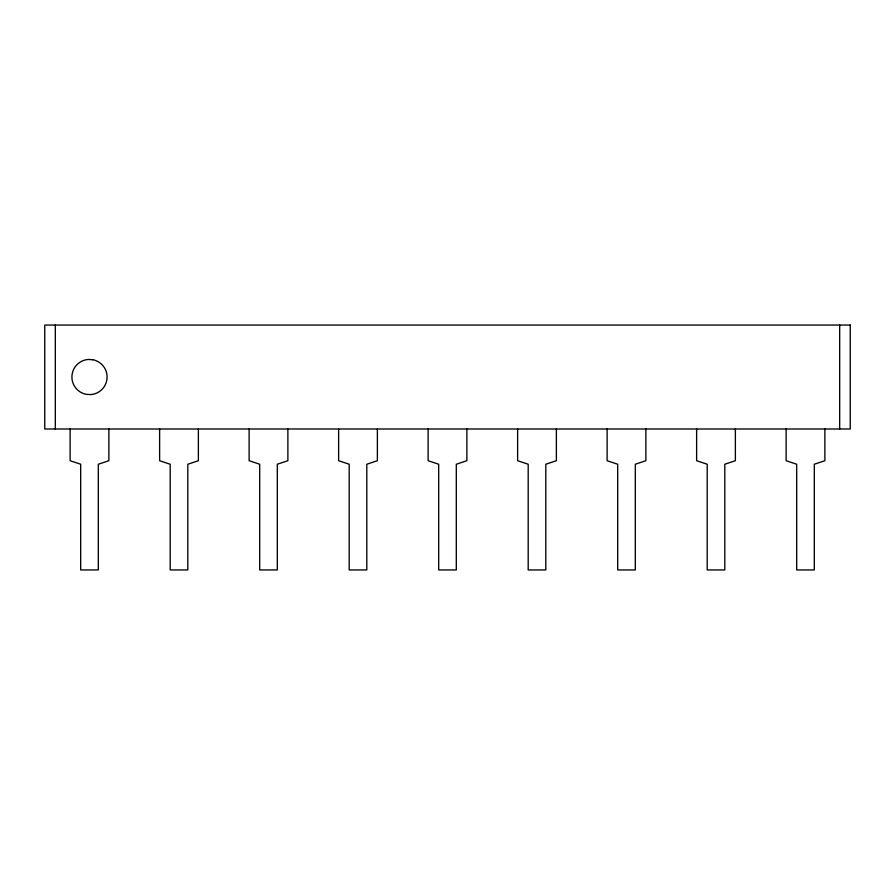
<?xml version="1.0" encoding="UTF-8"?>
<svg xmlns="http://www.w3.org/2000/svg" width="895" height="895" viewBox="0 0 895 895"><rect width="100%" height="100%" fill="white"/><g stroke="black" fill="none" stroke-linecap="round" stroke-linejoin="round"><path stroke-width="1.34" d="M839.678 325.053L839.678 428.996M824.877 428.996L824.877 460.712L814.305 464.236L814.305 569.947L796.695 569.947L796.695 464.236L786.123 460.712L786.123 428.996M735.377 428.996L735.377 460.712L724.805 464.236L724.805 569.947L707.195 569.947L707.195 464.236L696.623 460.712L696.623 428.996M645.877 428.996L645.877 460.712L635.305 464.236L635.305 569.947L617.695 569.947L617.695 464.236L607.123 460.712L607.123 428.996M556.377 428.996L556.377 460.712L545.805 464.236L545.805 569.947L528.195 569.947L528.195 464.236L517.623 460.712L517.623 428.996M466.877 428.996L466.877 460.712L456.305 464.236L456.305 569.947L438.695 569.947L438.695 464.236L428.123 460.712L428.123 428.996M377.377 428.996L377.377 460.712L366.805 464.236L366.805 569.947L349.195 569.947L349.195 464.236L338.623 460.712L338.623 428.996M287.877 428.996L287.877 460.712L277.305 464.236L277.305 569.947L259.695 569.947L259.695 464.236L249.123 460.712L249.123 428.996M198.377 428.996L198.377 460.712L187.805 464.236L187.805 569.947L170.195 569.947L170.195 464.236L159.623 460.712L159.623 428.996M108.877 428.996L108.877 460.712L98.305 464.236L98.305 569.947L80.695 569.947L80.695 464.236L70.123 460.712L70.123 428.996M55.322 325.053L55.322 428.996M850.25 325.053L44.75 325.053L44.75 428.996L850.25 428.996L850.25 325.053M92.722 359.712L88.135 359.466A17.62 17.62 0 0 0 86.278 394.348L90.865 394.594A17.62 17.62 0 0 0 92.722 359.712"/></g></svg>
